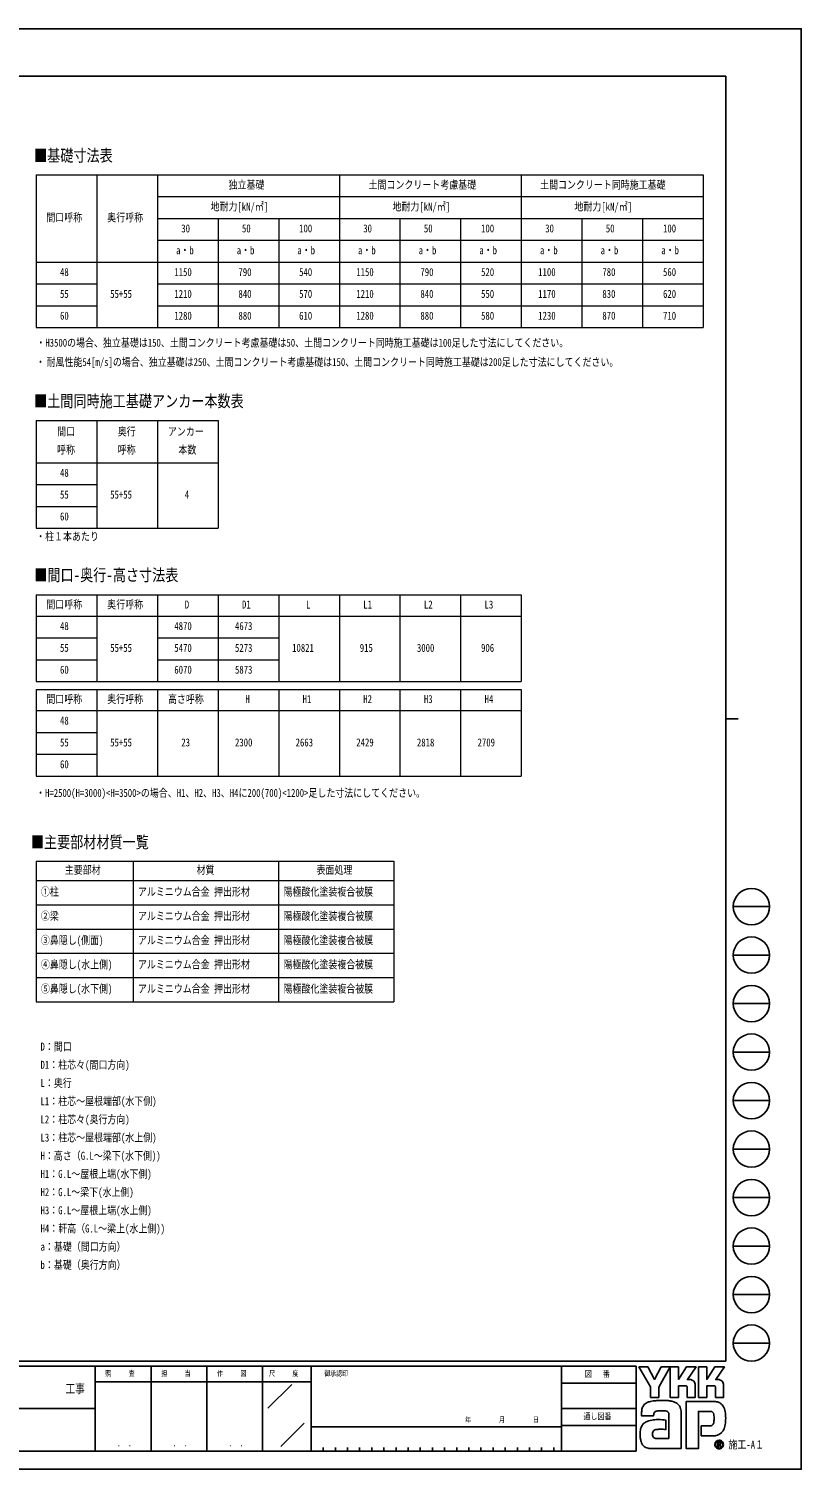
# Model space of a CAD drawing. Units: millimetres, scale not verified. Extents: x -16820 to 16820, y -11880 to 11880.
# Drawn here: x 4085 to 16820, y -11880 to 11880 of the extents above; entities that cross this region are included whole.
import ezdxf
from ezdxf.enums import TextEntityAlignment as Align

# ---------------------------------------------------------------- set-up
doc = ezdxf.new("R2010")
doc.units = ezdxf.units.MM
doc.header["$LTSCALE"] = 50
doc.layers.add('0-1_TABLE1', color=7, linetype='Continuous', lineweight=18)
doc.layers.add('0-2_USER1', color=3, linetype='Continuous')
doc.layers.add('0-7_YKK_ZWAK', color=7, linetype='Continuous')
doc.styles.add('ＭＳ ゴシック', font='')
doc.styles.get('ＭＳ ゴシック').set_extended_font_data('MS Gothic')

msp = doc.modelspace()

# ---------------------------------------------------------------- linework, layer by layer
at = {"layer": '0-1_TABLE1'}
for p, q in [((4205.08, 9472), (15205.08, 9472)), ((4205.08, 9472), (4205.08, 6952)), ((5205.08, 9472), (5205.08, 6952)), ((6205.08, 9472), (6205.08, 6952)), ((9205.08, 9472), (9205.08, 6952)), ((12205.08, 9472), (12205.08, 6952)), ((6205.08, 9112), (15205.08, 9112)), ((6205.08, 8752), (15205.08, 8752)), ((7205.08, 8752), (7205.08, 6952)), ((8205.08, 8752), (8205.08, 6952)), ((10205.08, 8752), (10205.08, 6952)), ((11205.08, 8752), (11205.08, 6952)), ((13205.08, 8752), (13205.08, 6952)), ((14205.08, 8752), (14205.08, 6952)), ((6205.08, 8392), (15205.08, 8392)), ((4205.08, 8032), (15205.08, 8032)), ((4205.08, 7672), (5205.08, 7672)), ((6205.08, 7672), (15205.08, 7672)), ((4205.08, 7312), (5205.08, 7312)), ((6205.08, 7312), (15205.08, 7312)), ((4205.08, 5421), (7205.08, 5421)), ((4205.08, 5421), (4205.08, 3641)), ((5205.08, 5421), (5205.08, 3641)), ((6205.08, 5421), (6205.08, 3641)), ((7205.08, 5421), (7205.08, 3641)), ((4205.08, 4721), (7205.08, 4721)), ((4205.08, 4361), (5205.08, 4361)), ((4205.08, 4001), (5205.08, 4001)), ((4205.08, 3641), (7205.08, 3641)), ((4205.08, 2542.82), (12205.08, 2542.82)), ((4205.08, 2542.82), (4205.08, 1112.82)), ((5205.08, 2542.82), (5205.08, 1112.82)), ((6205.08, 2542.82), (6205.08, 1112.82)), ((7205.08, 2542.82), (7205.08, 1112.82)), ((8205.08, 2542.82), (8205.08, 1112.82)), ((9205.08, 2542.82), (9205.08, 1112.82)), ((10205.08, 2542.82), (10205.08, 1112.82)), ((11205.08, 2542.82), (11205.08, 1112.82)), ((12205.08, 2542.82), (12205.08, 1112.82)), ((4205.08, 2192.82), (12205.08, 2192.82)), ((4205.08, 1832.82), (5205.08, 1832.82)), ((6205.08, 1832.82), (8205.08, 1832.82)), ((4205.08, 1472.82), (5205.08, 1472.82)), ((6205.08, 1472.82), (8205.08, 1472.82)), ((4205.08, 1112.82), (12205.08, 1112.82)), ((4205.08, 982.82), (12205.08, 982.82)), ((4205.08, 982.82), (4205.08, -447.18)), ((5205.08, 982.82), (5205.08, -447.18)), ((6205.08, 982.82), (6205.08, -447.18)), ((7205.08, 982.82), (7205.08, -447.18)), ((8205.08, 982.82), (8205.08, -447.18)), ((9205.08, 982.82), (9205.08, -447.18)), ((10205.08, 982.82), (10205.08, -447.18)), ((11205.08, 982.82), (11205.08, -447.18)), ((12205.08, 982.82), (12205.08, -447.18)), ((4205.08, 632.82), (12205.08, 632.82)), ((4205.08, 272.82), (5205.08, 272.82)), ((4205.08, -87.18), (5205.08, -87.18)), ((4205.08, -447.18), (12205.08, -447.18)), ((4204.3, -1850), (10104.3, -1850)), ((4204.3, -1850), (4204.3, -4170)), ((5804.3, -1850), (5804.3, -4170)), ((8204.3, -1850), (8204.3, -4170)), ((10104.3, -1850), (10104.3, -4170)), ((4204.3, -2170), (10104.3, -2170)), ((4204.3, -2570), (10104.3, -2570)), ((4204.3, -2970), (10104.3, -2970)), ((4204.3, -3370), (10104.3, -3370)), ((4204.3, -3770), (10104.3, -3770)), ((4204.3, -4170), (10104.3, -4170))]:
    msp.add_line(p, q, dxfattribs=at)
for points in [[(15205.08, 9472), (15205.08, 8752), (15205.08, 6952)], [(4205.08, 6952), (5205.08, 6952), (6205.08, 6952), (15205.08, 6952)]]:
    msp.add_lwpolyline(points, dxfattribs=at)
at = {"layer": '0-7_YKK_ZWAK'}
for p, q in [((15580.08, 11100), (-15619.92, 11100)), ((15580.08, 11100), (15580.08, -10100)), ((15580.08, 500), (15780.08, 500)), ((15700.08, -2600), (16300.08, -2600)), ((15700.08, -3400), (16300.08, -3400)), ((15700.08, -4200), (16300.08, -4200)), ((15700.08, -5000), (16300.08, -5000)), ((15700.08, -5800), (16300.08, -5800)), ((15700.08, -6600), (16300.08, -6600)), ((15700.08, -7400), (16300.08, -7400)), ((15700.08, -8200), (16300.08, -8200)), ((15700.08, -9000), (16300.08, -9000)), ((15700.08, -9800), (16300.08, -9800)), ((15580.08, -10100), (-15619.92, -10100)), ((5180.08, -10180), (-19.92, -10180)), ((6100.08, -10180), (6100.08, -11580)), ((7020.08, -10180), (7020.08, -11580)), ((7940.08, -10180), (7940.08, -11580)), ((8740.08, -10180), (7940.08, -10180)), ((12870.08, -10180), (8740.08, -10180)), ((8740.08, -10180), (8740.08, -11580)), ((12870.08, -10180), (12870.08, -11580)), ((14100.08, -10180), (12870.08, -10180)), ((14100.08, -10180), (14100.08, -11580)), ((7940.08, -10440), (5180.08, -10440)), ((7940.08, -10440), (8740.08, -10440)), ((8028.42, -10873.16), (8420.15, -10481.43)), ((12870.08, -10460), (14100.08, -10460)), ((-19.92, -10880), (5180.08, -10880)), ((12870.08, -10880), (14100.08, -10880)), ((8242.69, -11503.95), (8627.57, -11119.07)), ((14100.08, -11160), (12870.08, -11160)), ((8740.08, -11180), (12870.08, -11180)), ((-19.92, -11580), (5180.08, -11580)), ((5180.08, -11580), (7940.08, -11580)), ((7940.08, -11580), (8740.08, -11580)), ((8740.08, -11580), (12870.08, -11580)), ((8940.08, -11520), (8940.08, -11580)), ((9140.08, -11520), (9140.08, -11580)), ((9340.08, -11520), (9340.08, -11580)), ((9540.08, -11520), (9540.08, -11580)), ((9740.08, -11520), (9740.08, -11580)), ((9940.08, -11520), (9940.08, -11580)), ((10140.08, -11520), (10140.08, -11580)), ((10340.08, -11520), (10340.08, -11580)), ((10540.08, -11520), (10540.08, -11580)), ((10740.08, -11520), (10740.08, -11580)), ((10940.08, -11520), (10940.08, -11580)), ((11140.08, -11520), (11140.08, -11580)), ((11340.08, -11520), (11340.08, -11580)), ((11540.08, -11520), (11540.08, -11580)), ((11740.08, -11520), (11740.08, -11580)), ((11940.08, -11520), (11940.08, -11580)), ((12140.08, -11520), (12140.08, -11580)), ((12340.08, -11520), (12340.08, -11580)), ((12540.08, -11520), (12540.08, -11580)), ((12740.08, -11520), (12740.08, -11580)), ((12870.08, -11580), (14100.08, -11580)), ((15466.69, -11535.92), (15466.69, -11535.92)), ((15516.66, -11422.88), (15516.66, -11422.88))]:
    msp.add_line(p, q, dxfattribs=at)
for points in [[(-16820, -11880), (16820, -11880), (16820, 11880), (-16820, 11880)], [(14144.08, -10192), (14291.32, -10192), (14401.89, -10400.4), (14512.16, -10192), (14659.51, -10192), (14470.69, -10527.96), (14470.69, -10696.54), (14336.39, -10696.54), (14336.39, -10523.43)]]:
    msp.add_lwpolyline(points, close=True, dxfattribs=at)
for points in [[(7940.08, -10180), (5180.08, -10180), (5180.08, -11580)], [(14922.19, -10506.44), (14795.08, -10506.44), (14795.08, -10696.39), (14659.66, -10696.39), (14659.66, -10192), (14795.08, -10192), (14795.08, -10398.34), (14928.28, -10192), (15087.35, -10192), (14944.64, -10400.85), (14949.7, -10400.85), (14955.28, -10400.85), (14961.01, -10400.85), (14966.53, -10400.85), (14971.46, -10400.85), (14975.44, -10400.85), (14978.1, -10400.85), (14979.07, -10400.85)], [(15390.05, -10506.44), (15263.08, -10506.44), (15263.08, -10696.54), (15127.58, -10696.54), (15127.58, -10192), (15263.08, -10192), (15263.08, -10398.34), (15396.13, -10192), (15555.21, -10192), (15412.49, -10400.85), (15417.6, -10400.85), (15423.21, -10400.85), (15428.95, -10400.85), (15434.45, -10400.85), (15439.37, -10400.85), (15443.32, -10400.85), (15445.97, -10400.85), (15446.93, -10400.85)], [(15018.02, -10408.85), (15034.2, -10418.09), (15047.89, -10430.13), (15058.9, -10444.47), (15067.02, -10460.6), (15072.04, -10477.99), (15073.77, -10496.14), (15073.77, -10696.87), (14941.64, -10696.87), (14941.64, -10525.64)], [(15485.93, -10408.85), (15502.15, -10418.09), (15515.9, -10430.13), (15526.96, -10444.47), (15535.13, -10460.6), (15540.19, -10477.99), (15541.92, -10496.14), (15541.92, -10696.54), (15409.5, -10696.54), (15409.5, -10525.64)], [(14419.18, -10929.25), (14409.89, -10934.48), (14402.64, -10940.87), (14397.15, -10948.33), (14393.17, -10956.78), (14390.42, -10966.12), (14388.64, -10976.28), (14387.56, -10987.16), (14386.92, -10998.67), (14186.98, -10999.16), (14187.56, -10971.81), (14188.67, -10941.09)], [(14830.83, -10876.66), (14836.51, -10899.61), (14839.72, -10924.17), (14840.74, -10950.34), (14840.74, -11540), (14358.21, -11540)], [(14495.79, -11062.11), (14533.63, -11064.61), (14563.38, -11067.94), (14582.84, -11071.07), (14589.82, -11072.93), (14589.82, -11225.89), (14567.69, -11223.56), (14543.42, -11222.24), (14518.59, -11221.73), (14494.75, -11221.81), (14473.47, -11222.25), (14456.33, -11222.84), (14444.9, -11223.35), (14440.74, -11223.57), (14423.45, -11226.73), (14408.54, -11231.68), (14396.01, -11238.45), (14385.87, -11247.08), (14378.11, -11257.59), (14372.73, -11270.02), (14369.74, -11284.4), (14369.14, -11300.76), (14371.05, -11318.75), (14374.87, -11333.63), (14380.37, -11345.67), (14387.31, -11355.16), (14395.44, -11362.38), (14404.54, -11367.62), (14414.35, -11371.16), (14424.64, -11373.29), (14637.05, -11373.29), (14637.05, -10980.3), (14637.11, -10972.5), (14636.7, -10964.89), (14635.71, -10957.55), (14634, -10950.58), (14631.45, -10944.1), (14627.94, -10938.19), (14623.35, -10932.95), (14617.55, -10928.5)], [(14617.55, -10928.5), (14605.09, -10923.61), (14585.18, -10919.46), (14559.76, -10916.41), (14530.83, -10914.78), (14500.33, -10914.91), (14470.25, -10917.14)], [(15315.48, -10926.03), (15124.78, -10926.03), (15124.78, -11540), (14924.92, -11540), (14924.92, -10763.17), (15389.41, -10763.17)], [(15514.85, -10818.05), (15527.89, -10834.5), (15537.65, -10850.44), (15544.46, -10864.86)], [(15498.25, -11283.89), (15479.8, -11298.23), (15460.58, -11309.5), (15440.73, -11317.92), (15420.4, -11323.68), (15399.74, -11326.98), (15378.88, -11328.04), (15173.44, -11328.04), (15173.44, -11166.65), (15289.29, -11166.65), (15310.65, -11166.35), (15329.43, -11164.54), (15345.54, -11159.81)], [(15383.31, -11043.99), (15383.06, -11018.53), (15381.84, -10995.59), (15378.97, -10975.45), (15373.75, -10958.37)], [(15498.42, -11450.39), (15498.33, -11448.04), (15498.03, -11445.79), (15497.55, -11443.62), (15496.87, -11441.55), (15496.01, -11439.59), (15494.96, -11437.75), (15493.73, -11436.03), (15492.32, -11434.45), (15490.47, -11432.81), (15488.41, -11431.38), (15486.16, -11430.17), (15483.73, -11429.17), (15481.11, -11428.39), (15478.33, -11427.83), (15475.4, -11427.49), (15472.31, -11427.37), (15441.99, -11427.37), (15441.99, -11516.56), (15451.16, -11516.56), (15451.16, -11436.47), (15472.31, -11436.47), (15474.49, -11436.54), (15476.55, -11436.75), (15478.47, -11437.11), (15480.25, -11437.6), (15481.89, -11438.22), (15483.37, -11438.98), (15484.7, -11439.87), (15485.86, -11440.89)], [(15489.44, -11450.39), (15488.88, -11454.67), (15487.35, -11458.05), (15485.05, -11460.63), (15482.18, -11462.5), (15478.97, -11463.78), (15475.62, -11464.56), (15472.33, -11464.96), (15469.31, -11465.06), (15461.38, -11465.06), (15465.38, -11471.88), (15491.57, -11516.86), (15502.06, -11516.86), (15476.8, -11473.56), (15479.17, -11473.09), (15481.42, -11472.5), (15483.56, -11471.78), (15485.58, -11470.93), (15487.47, -11469.96), (15489.23, -11468.86), (15490.85, -11467.64), (15492.32, -11466.3)]]:
    msp.add_lwpolyline(points, dxfattribs=at)
for centre in [(16000.08, -2600), (16000.08, -3400), (16000.08, -4200), (16000.08, -5000), (16000.08, -5800), (16000.08, -6600), (16000.08, -7400), (16000.08, -8200), (16000.08, -9000), (16000.08, -9800)]:
    msp.add_circle(centre, 300, dxfattribs=at)
for centre, radius, start, end in [((14979.26, -10500.76), 99.91, 78.26798, 90.11215), ((14980.7, -10493.48), 92.5, 66.19963, 78.22058), ((15447.12, -10500.93), 100.09, 78.27851, 90.10826), ((15448.5, -10493.92), 92.94, 66.2483, 78.23226), ((14922.9, -10525.17), 18.75, 358.57817, 92.1683), ((15390.84, -10525.08), 18.66, 358.29941, 92.43455), ((14551.22, -10961.83), 363.14, 171.55622, 176.72493), ((14428.16, -10943.47), 238.72, 163.48385, 171.57982), ((14366.42, -10925.15), 174.32, 152.2125, 163.4865), ((14339.75, -10911.36), 144.29, 138.03852, 152.12015), ((14339.73, -10912.03), 144.73, 122.60463, 137.83438), ((14358.86, -10942.98), 181.11, 108.37421, 122.42809), ((14389.17, -11050.77), 293, 100.93159, 107.35499), ((14488.21, -11531.27), 783.59, 97.86054, 101.37938), ((14534.71, -11854.32), 1109.97, 94.90201, 97.9576), ((14471.96, -11054.52), 135.93, 102.4979, 112.84632), ((14537.88, -11880.18), 1136.01, 91.6169, 94.94971), ((14498.26, -11167.97), 252.4, 96.37207, 102.75341), ((14533.48, -11696.24), 952.01, 87.51794, 91.66439), ((14545.84, -11431.1), 686.59, 81.92631, 87.59083), ((14582.35, -11180.92), 433.76, 73.67137, 82.05943), ((14636.5, -10999.67), 244.6, 60.60528, 73.9085), ((14658.67, -10955.46), 195.21, 52.17347, 59.90542), ((14678.5, -10929.79), 162.78, 43.55042, 52.14561), ((14689.43, -10919.23), 147.59, 34.48659, 43.50182), ((14689.5, -10919.01), 147.4, 25.58915, 34.43128), ((14676.39, -10925.15), 161.88, 17.43089, 25.54591), ((15316.57, -11024.04), 98.02, 77.94572, 90.63794), ((15325.08, -10984.07), 57.15, 60.20991, 77.92418), ((15381.82, -10976.85), 213.82, 78.73198, 87.96551), ((15388.09, -10944.79), 181.15, 69.03034, 78.69541), ((15393.93, -10929.2), 164.51, 59.39484, 68.9885), ((15396.64, -10924.46), 159.04, 50.3012, 59.3616), ((15395.65, -10925.57), 160.53, 42.05209, 50.28551), ((15316.37, -10971.25), 251.69, 14.76267, 25.00486), ((15162.01, -11013.32), 411.68, 7.9139, 14.95041), ((14339.71, -11250.68), 170.2, 142.04688, 153.80771), ((14333.9, -11246.51), 163.05, 130.60221, 141.94427), ((14343.5, -11258.05), 178.07, 120.60724, 130.53081), ((14362.46, -11290.29), 215.47, 112.58838, 120.58162), ((14387.97, -11351.6), 281.87, 106.61303, 112.59024), ((14428.1, -11486.45), 422.57, 99.87193, 106.59825), ((14450.58, -11613.09), 551.18, 94.78469, 99.91711), ((14461.52, -11739.08), 677.65, 90.80099, 94.81812), ((14463.18, -11832.9), 771.48, 87.57779, 90.82714), ((15326.88, -11117.71), 46.05, 293.91672, 314.09376), ((15330.61, -10973.68), 45.39, 39.8078, 59.75378), ((15320.6, -11112.17), 54.4, 314.78099, 333.92928), ((15322.85, -10979.62), 55.15, 22.65544, 39.38165), ((15280.2, -11092.55), 99.31, 334.00676, 347.34989), ((15169.99, -11067.03), 212.44, 347.14308, 355.40008), ((14928.81, -11046.31), 454.5, 355.2339, 0.29193), ((15076.6, -11059.17), 497.67, 347.15166, 352.97565), ((15007.83, -11035.74), 567.48, 2.54376, 8.01251), ((14944.68, -11042.01), 630.7, 352.8937, 357.82206), ((14919.45, -11040.38), 655.97, 357.76419, 2.60674), ((14552.53, -11293.95), 389.16, 174.55588, 182.47272), ((14769.99, -11290.53), 606.59, 181.90948, 187.89042), ((14435.93, -11282.78), 272.02, 164.97537, 174.56739), ((14514.77, -11326.42), 348.86, 187.80471, 196.36971), ((14369.83, -11265.16), 203.61, 153.89178, 164.94341), ((15466.81, -11472.76), 70.56, 90.09157, 179.92363), ((15466.8, -11472.62), 70.43, 44.93442, 90.08536), ((15364.91, -11133.55), 200.95, 311.57033, 318.66243), ((15341.65, -11113.15), 231.89, 318.67367, 325.29112), ((15401.44, -11157.7), 157.39, 326.23251, 339.61931), ((15253.62, -11100.47), 315.9, 339.22498, 347.31457), ((14380.02, -11366.23), 208.35, 196.3102, 208.20993), ((14321.34, -11397.46), 141.88, 208.29777, 223.35561), ((14308.1, -11409.1), 124.27, 223.64205, 239.63663), ((14319.09, -11389.12), 147.06, 239.8785, 253.65355), ((14339.2, -11320.03), 219.02, 253.69102, 263.74909), ((14356.23, -11168.39), 371.62, 263.68487, 270.30455), ((15466.38, -11472.84), 70.14, 179.86065, 225.14399), ((15466.36, -11472.53), 62.75, 134.8007, 180.12175), ((15466.11, -11472.93), 62.49, 179.75513, 225.29722), ((15466.71, -11472.84), 70.37, 224.94536, 269.98445), ((15466.55, -11472.18), 62.62, 89.86602, 135.149), ((15466.57, -11473.5), 62.42, 224.62822, 270.10973), ((15466.82, -11472.65), 63.1, 45.03108, 90.11509), ((15466.59, -11472.56), 63.35, 270.09072, 359.90926), ((15466.71, -11472.5), 70.72, 269.98802, 314.93777), ((15476.03, -11450.01), 13.41, 358.3894, 42.86139), ((15476.3, -11451.03), 22.14, 316.37674, 1.6565), ((15466.86, -11472.67), 63.09, 0.00643, 45.07115), ((15467.36, -11472.41), 69.88, 359.78949, 45.13288), ((15467.19, -11472.95), 70.06, 314.92572, 0.23508)]:
    msp.add_arc(centre, radius, start, end, dxfattribs=at)

# ---------------------------------------------------------------- texts
at = {"layer": '0-1_TABLE1', "style": 'ＭＳ ゴシック', "width": 0.8}
for s, p in [('独立基礎', (7378.68, 9202)), ('土間コンクリート考慮基礎', (9687.48, 9202)), ('土間コンクリート同時施工基礎', (12514.68, 9202)), ('地耐力[kN/㎡]', (7081.08, 8842)), ('地耐力[kN/㎡]', (10081.08, 8842)), ('地耐力[kN/㎡]', (13081.08, 8842)), ('間口呼称', (4373.88, 8662)), ('奥行呼称', (5378.68, 8662)), ('30', (6599.48, 8482)), ('50', (7599.48, 8482)), ('100', (8541.88, 8482)), ('30', (9599.48, 8482)), ('50', (10599.48, 8482)), ('100', (11541.88, 8482)), ('30', (12599.48, 8482)), ('50', (13599.48, 8482)), ('100', (14541.88, 8482)), ('a・b', (6513.08, 8122)), ('a・b', (7513.08, 8122)), ('a・b', (8513.08, 8122)), ('a・b', (9513.08, 8122)), ('a・b', (10513.08, 8122)), ('a・b', (11513.08, 8122)), ('a・b', (12513.08, 8122)), ('a・b', (13513.08, 8122)), ('a・b', (14513.08, 8122)), ('48', (4599.48, 7762)), ('1150', (6484.28, 7762)), ('790', (7541.88, 7762)), ('540', (8541.88, 7762)), ('1150', (9484.28, 7762)), ('790', (10541.88, 7762)), ('520', (11541.88, 7762)), ('1100', (12484.28, 7762)), ('780', (13541.88, 7762)), ('560', (14541.88, 7762)), ('55', (4599.48, 7402)), ('55+55', (5426.68, 7402)), ('1210', (6484.28, 7402)), ('840', (7541.88, 7402)), ('570', (8541.88, 7402)), ('1210', (9484.28, 7402)), ('840', (10541.88, 7402)), ('550', (11541.88, 7402)), ('1170', (12484.28, 7402)), ('830', (13541.88, 7402)), ('620', (14541.88, 7402)), ('60', (4599.48, 7042)), ('1280', (6484.28, 7042)), ('880', (7541.88, 7042)), ('610', (8541.88, 7042)), ('1280', (9484.28, 7042)), ('880', (10541.88, 7042)), ('580', (11541.88, 7042)), ('1230', (12484.28, 7042)), ('870', (13541.88, 7042)), ('710', (14541.88, 7042)), ('間口', (4551.48, 5131)), ('奥行', (5551.48, 5131)), ('アンカー', (6378.68, 5131)), ('呼称', (4551.48, 4831)), ('呼称', (5551.48, 4831)), ('本数', (6551.48, 4831)), ('48', (4599.48, 4451)), ('55', (4599.48, 4091)), ('55+55', (5426.68, 4091)), ('4', (6657.08, 4091)), ('60', (4599.48, 3731)), ('間口呼称', (4373.88, 2277.82)), ('奥行呼称', (5378.68, 2277.82)), ('D', (6657.08, 2277.82)), ('D1', (7599.48, 2277.82)), ('L', (8657.08, 2277.82)), ('L1', (9599.48, 2277.82)), ('L2', (10599.48, 2277.82)), ('L3', (11599.48, 2277.82)), ('48', (4599.48, 1922.82)), ('4870', (6484.28, 1922.82)), ('4673', (7484.28, 1922.82)), ('55', (4599.48, 1562.82)), ('55+55', (5426.68, 1562.82)), ('5470', (6484.28, 1562.82)), ('5273', (7484.28, 1562.82)), ('10821', (8426.68, 1562.82)), ('915', (9541.88, 1562.82)), ('3000', (10484.28, 1562.82)), ('906', (11541.88, 1562.82)), ('60', (4599.48, 1202.82)), ('6070', (6484.28, 1202.82)), ('5873', (7484.28, 1202.82)), ('間口呼称', (4373.88, 717.82)), ('奥行呼称', (5378.68, 717.82)), ('高さ呼称', (6378.68, 717.82)), ('H', (7657.08, 717.82)), ('H1', (8599.48, 717.82)), ('H2', (9599.48, 717.82)), ('H3', (10599.48, 717.82)), ('H4', (11599.48, 717.82)), ('48', (4599.48, 362.82)), ('55', (4599.48, 2.82)), ('55+55', (5426.68, 2.82)), ('23', (6599.48, 2.82)), ('2300', (7484.28, 2.82)), ('2663', (8484.28, 2.82)), ('2429', (9484.28, 2.82)), ('2818', (10484.28, 2.82)), ('2709', (11484.28, 2.82)), ('60', (4599.48, -357.18)), ('主要部材', (4677.9, -2100)), ('材質', (6850.7, -2100)), ('表面処理', (8827.9, -2100)), ('①柱', (4284.3, -2460)), ('アルミニウム合金 押出形材', (5884.3, -2460)), ('陽極酸化塗装複合被膜', (8284.3, -2460)), ('②梁', (4284.3, -2860)), ('アルミニウム合金 押出形材', (5884.3, -2860)), ('陽極酸化塗装複合被膜', (8284.3, -2860)), ('③鼻隠し(側面)', (4284.3, -3260)), ('アルミニウム合金 押出形材', (5884.3, -3260)), ('陽極酸化塗装複合被膜', (8284.3, -3260)), ('④鼻隠し(水上側)', (4284.3, -3660)), ('アルミニウム合金 押出形材', (5884.3, -3660)), ('陽極酸化塗装複合被膜', (8284.3, -3660)), ('⑤鼻隠し(水下側)', (4284.3, -4060)), ('アルミニウム合金 押出形材', (5884.3, -4060)), ('陽極酸化塗装複合被膜', (8284.3, -4060))]:
    msp.add_text(s, height=132, dxfattribs=at).set_placement(p, align=Align.BOTTOM_LEFT)
at = {"layer": '0-2_USER1', "style": 'ＭＳ ゴシック', "width": 0.8}
for s, height, p in [('■基礎寸法表', 197.9, (4172.61, 9631.6)), ('・H3500の場合、独立基礎は150、土間コンクリート考慮基礎は50、土間コンクリート同時施工基礎は100足した寸法にしてください。', 132, (4209.47, 6596.21)), ('耐風性能54[m/s]の場合、独立基礎は250、土間コンクリート考慮基礎は150、土間コンクリート同時施工基礎は200足した寸法にしてください。', 132, (4377.1, 6277.34)), ('・', 132, (4204.3, 6277.34)), ('■土間同時施工基礎アンカー本数表', 197.9, (4172.61, 5581)), ('・柱１本あたり', 132, (4205.8, 3400.72)), ('■間口-奥行-高さ寸法表', 197.9, (4175.5, 2711.77)), ('・H=2500(H=3000)<H=3500>の場合、H1、H2、H3、H4に200(700)<1200>足した寸法にしてください。', 132, (4204.3, -830)), ('■主要部材材質一覧', 197.9, (4119.54, -1693.84)), ('D：間口', 132, (4277.95, -5015.04)), ('D1：柱芯々(間口方向)', 132, (4277.95, -5315.04)), ('L：奥行', 132, (4277.95, -5615.04)), ('L1：柱芯～屋根端部(水下側)', 132, (4277.95, -5915.04)), ('L2：柱芯々(奥行方向)', 132, (4277.95, -6215.04)), ('L3：柱芯～屋根端部(水上側)', 132, (4277.95, -6515.04)), ('H：高さ（G.L～梁下(水下側))', 132, (4277.95, -6815.04)), ('H1：G.L～屋根上端(水下側)', 132, (4277.95, -7115.04)), ('H2：G.L～梁下(水上側)', 132, (4277.95, -7415.04)), ('H3：G.L～屋根上端(水上側)', 132, (4277.95, -7715.04)), ('H4：軒高（G.L～梁上(水上側))', 132, (4277.95, -8015.04)), ('a：基礎（間口方向）', 132, (4277.95, -8315.04)), ('b：基礎（奥行方向）', 132, (4277.95, -8615.04))]:
    msp.add_text(s, height=height, dxfattribs=at).set_placement(p, align=Align.BOTTOM_LEFT)
at = {"layer": '0-7_YKK_ZWAK', "style": 'ＭＳ ゴシック', "width": 0.8}
for s, height, p in [('照     査', 87.98, (5345.68, -10370)), ('担     当', 87.98, (6268.88, -10370)), ('作     図', 87.98, (7188.88, -10370)), ('尺     度', 87.98, (8045.68, -10370)), ('御承認印', 87.98, (8956.55, -10370)), ('図\u3000 番', 102.6, (13253.61, -10390)), ('工事', 146.6, (4689.33, -10669.86)), ('年        月        日', 87.98, (11279.63, -11132.86)), ('通し図番', 102.6, (13231.21, -11090)), ('施工-A１', 132, (15620.08, -11580)), ('． ．', 103.7, (5540, -11537.41)), ('． ．', 103.7, (6460, -11537.41)), ('． ．', 103.7, (7380, -11537.41))]:
    msp.add_text(s, height=height, dxfattribs=at).set_placement(p, align=Align.BOTTOM_LEFT)

doc.saveas('drawing.dxf')
